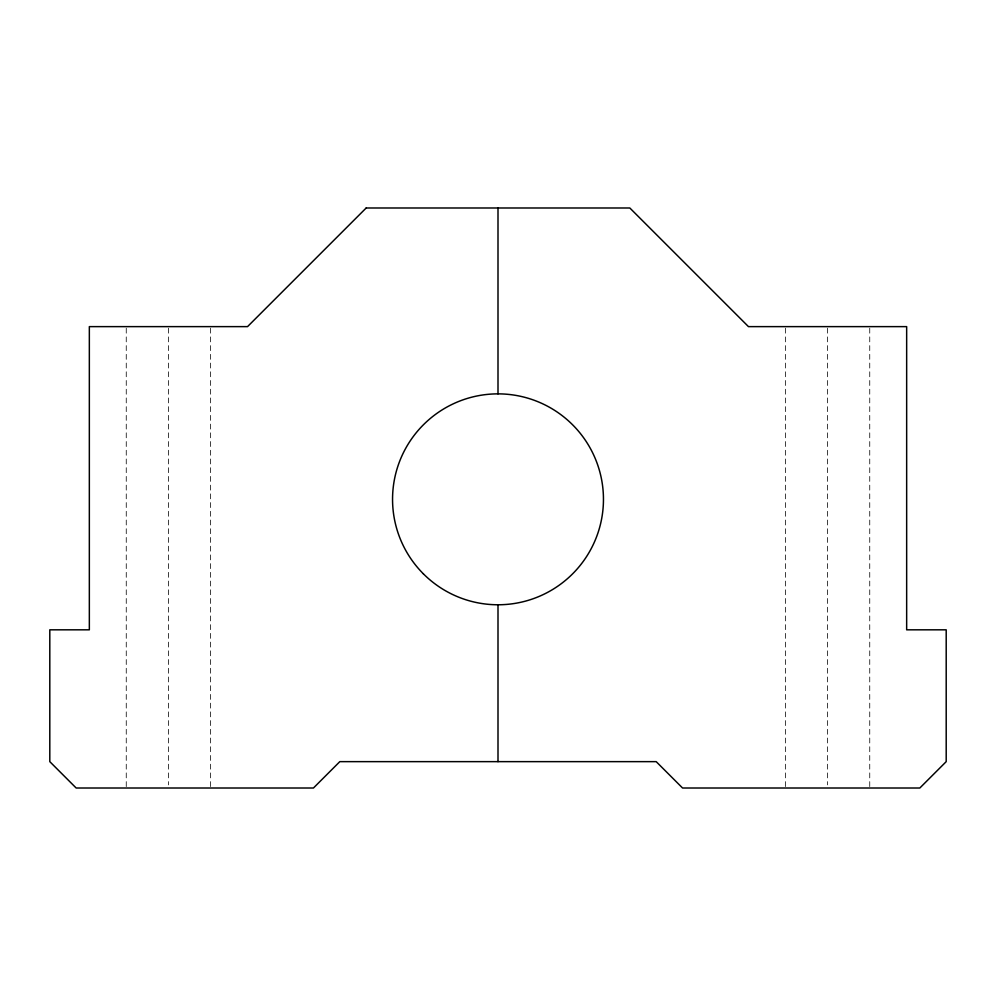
<?xml version="1.0" encoding="UTF-8"?>
<svg xmlns="http://www.w3.org/2000/svg" width="996" height="996" viewBox="0 0 996 996"><rect width="100%" height="100%" fill="white"/><g stroke="black" fill="none" stroke-linecap="round" stroke-linejoin="round"><path stroke-width="0.75" stroke-dasharray="4.98 3.74" d="M869.745 328.182L869.745 788.01M827.564 328.182L827.564 784.91M785.371 328.182L785.371 788.01M210.629 328.182L210.629 788.01M168.436 328.182L168.436 784.91M126.255 328.182L126.255 788.01"/><path stroke-width="1.49" d="M498 207.99L498 393.856M498 604.771L498 761.641M366.179 207.99L247.531 326.626L89.341 326.626L89.341 629.821L49.8 629.821L49.8 761.641L76.169 788.01L313.441 788.01L339.81 761.641L656.19 761.641L682.559 788.01L919.831 788.01L946.2 761.641L946.2 629.821L906.659 629.821L906.659 326.626L748.469 326.626L629.821 207.99L366.179 207.99M423.425 573.883A105.464 105.464 0 0 0 599.866 526.61A105.464 105.464 0 0 0 470.71 397.454A105.464 105.464 0 0 0 423.425 573.883"/></g></svg>
